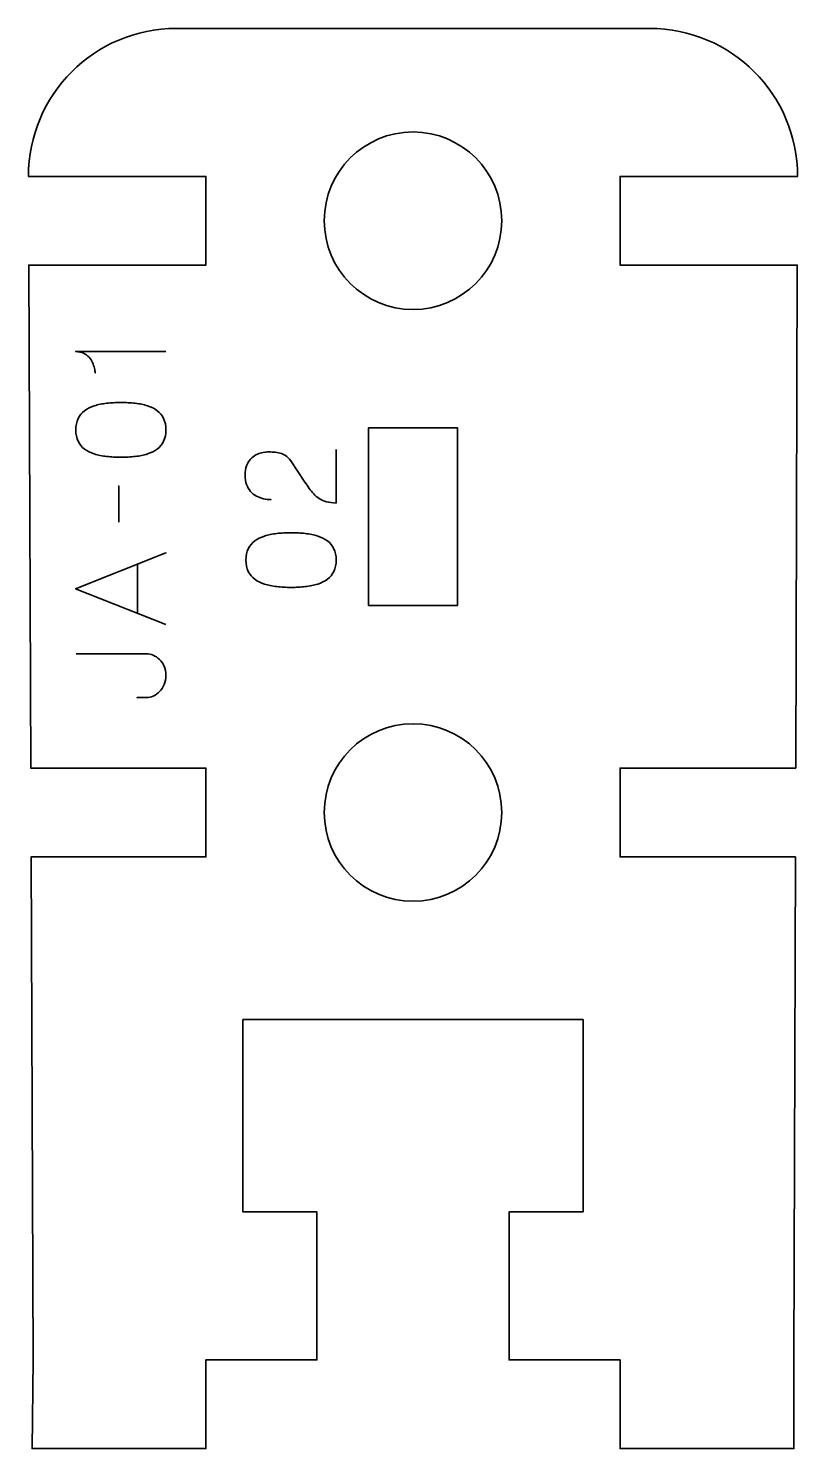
# Model space of a CAD drawing. Header units: centimetres. Extents: x -40 to 171, y -20 to 141.
# Drawn here: x 168.2 to 170.8, y 132.75 to 137.55 of the extents above; entities that cross this region are included whole.
import ezdxf

# ---------------------------------------------------------------- set-up
doc = ezdxf.new("R2010")
doc.units = ezdxf.units.CM
doc.header["$MEASUREMENT"] = 0
doc.layers.add('Layer 1', color=7, linetype='Continuous')

msp = doc.modelspace()

# ---------------------------------------------------------------- linework, layer by layer
at = {"layer": 'Layer 1', "color": 250, "lineweight": 35}
for points, knots in [([(168.21563, 133.05), (168.21563, 133.05), (168.20899, 134.75), (168.20899, 134.75), (168.20899, 134.75), (168.20899, 134.75), (168.8, 134.75), (168.8, 134.75), (168.8, 134.75), (168.8, 134.75), (168.8, 135.05), (168.8, 135.05), (168.8, 135.05), (168.8, 135.05), (168.20781, 135.05), (168.20781, 135.05), (168.20781, 135.05), (168.20781, 135.05), (168.20117, 136.75), (168.20117, 136.75), (168.20117, 136.75), (168.20117, 136.75), (168.8, 136.75), (168.8, 136.75), (168.8, 136.75), (168.8, 136.75), (168.8, 137.05), (168.8, 137.05), (168.8, 137.05), (168.8, 137.05), (168.2, 137.05), (168.2, 137.05), (168.2, 137.05), (168.2, 137.32609), (168.42391, 137.55), (168.7, 137.55), (168.7, 137.55), (168.7, 137.55), (170.3, 137.55), (170.3, 137.55), (170.3, 137.55), (170.57609, 137.55), (170.8, 137.32609), (170.8, 137.05), (170.8, 137.05), (170.8, 137.05), (170.2, 137.05), (170.2, 137.05), (170.2, 137.05), (170.2, 137.05), (170.2, 136.75), (170.2, 136.75), (170.2, 136.75), (170.2, 136.75), (170.79906, 136.75), (170.79906, 136.75), (170.79906, 136.75), (170.79906, 136.75), (170.79375, 135.05), (170.79375, 135.05), (170.79375, 135.05), (170.79375, 135.05), (170.2, 135.05), (170.2, 135.05), (170.2, 135.05), (170.2, 135.05), (170.2, 134.75), (170.2, 134.75), (170.2, 134.75), (170.2, 134.75), (170.79281, 134.75), (170.79281, 134.75), (170.79281, 134.75), (170.79281, 134.75), (170.7875, 133.05), (170.7875, 133.05), (170.7875, 133.05), (170.7875, 133.05), (170.7875, 132.75), (170.7875, 132.75), (170.7875, 132.75), (170.7875, 132.75), (170.2, 132.75), (170.2, 132.75), (170.2, 132.75), (170.2, 132.75), (170.2, 133.05), (170.2, 133.05), (170.2, 133.05), (170.2, 133.05), (169.825, 133.05), (169.825, 133.05), (169.825, 133.05), (169.825, 133.05), (169.825, 133.55), (169.825, 133.55), (169.825, 133.55), (169.825, 133.55), (170.075, 133.55001), (170.075, 133.55001), (170.075, 133.55001), (170.075, 133.55001), (170.075, 134.2), (170.075, 134.2), (170.075, 134.2), (170.075, 134.2), (169.825, 134.2), (169.825, 134.2), (169.825, 134.2), (169.825, 134.2), (169.825, 134.2), (169.825, 134.2), (169.825, 134.2), (169.825, 134.2), (169.825, 134.2), (169.825, 134.2), (169.825, 134.2), (169.825, 134.2), (169.175, 134.2), (169.175, 134.2), (169.175, 134.2), (169.175, 134.2), (169.175, 134.2), (169.175, 134.2), (169.175, 134.2), (169.175, 134.2), (169.175, 134.2), (169.175, 134.2), (169.175, 134.2), (169.175, 134.2), (168.925, 134.2), (168.925, 134.2), (168.925, 134.2), (168.925, 134.2), (168.925, 133.55001), (168.925, 133.55001), (168.925, 133.55001), (168.925, 133.55001), (169.175, 133.55), (169.175, 133.55), (169.175, 133.55), (169.175, 133.55), (169.175, 133.04999), (169.175, 133.04999), (169.175, 133.04999), (169.175, 133.04999), (168.8, 133.05), (168.8, 133.05), (168.8, 133.05), (168.8, 133.05), (168.8, 132.75), (168.8, 132.75), (168.8, 132.75), (168.8, 132.75), (168.2125, 132.75), (168.2125, 132.75), (168.2125, 132.75), (168.2125, 132.75), (168.21563, 133.05), (168.21563, 133.05)], [0, 0, 0, 0, 0.025, 0.025, 0.025, 0.025, 0.05, 0.05, 0.05, 0.05, 0.075, 0.075, 0.075, 0.075, 0.1, 0.1, 0.1, 0.1, 0.125, 0.125, 0.125, 0.125, 0.15, 0.15, 0.15, 0.15, 0.175, 0.175, 0.175, 0.175, 0.2, 0.2, 0.2, 0.2, 0.225, 0.225, 0.225, 0.225, 0.25, 0.25, 0.25, 0.25, 0.275, 0.275, 0.275, 0.275, 0.3, 0.3, 0.3, 0.3, 0.325, 0.325, 0.325, 0.325, 0.35, 0.35, 0.35, 0.35, 0.375, 0.375, 0.375, 0.375, 0.4, 0.4, 0.4, 0.4, 0.425, 0.425, 0.425, 0.425, 0.45, 0.45, 0.45, 0.45, 0.475, 0.475, 0.475, 0.475, 0.5, 0.5, 0.5, 0.5, 0.525, 0.525, 0.525, 0.525, 0.55, 0.55, 0.55, 0.55, 0.575, 0.575, 0.575, 0.575, 0.6, 0.6, 0.6, 0.6, 0.625, 0.625, 0.625, 0.625, 0.65, 0.65, 0.65, 0.65, 0.675, 0.675, 0.675, 0.675, 0.7, 0.7, 0.7, 0.7, 0.725, 0.725, 0.725, 0.725, 0.75, 0.75, 0.75, 0.75, 0.775, 0.775, 0.775, 0.775, 0.8, 0.8, 0.8, 0.8, 0.825, 0.825, 0.825, 0.825, 0.85, 0.85, 0.85, 0.85, 0.875, 0.875, 0.875, 0.875, 0.9, 0.9, 0.9, 0.9, 0.925, 0.925, 0.925, 0.925, 0.95, 0.95, 0.95, 0.95, 0.975, 0.975, 0.975, 0.975, 1, 1, 1, 1]), ([(169.5, 137.2), (169.66566, 137.2), (169.8, 137.06566), (169.8, 136.9), (169.8, 136.9), (169.8, 136.73434), (169.66566, 136.6), (169.5, 136.6), (169.5, 136.6), (169.33434, 136.6), (169.2, 136.73434), (169.2, 136.9), (169.2, 136.9), (169.2, 137.06566), (169.33434, 137.2), (169.5, 137.2)], [0, 0, 0, 0, 0.25, 0.25, 0.25, 0.25, 0.5, 0.5, 0.5, 0.5, 0.75, 0.75, 0.75, 0.75, 1, 1, 1, 1]), ([(169.35, 135.6), (169.35, 135.6), (169.35, 136.2), (169.35, 136.2), (169.35, 136.2), (169.35, 136.2), (169.65, 136.2), (169.65, 136.2), (169.65, 136.2), (169.65, 136.2), (169.65, 135.6), (169.65, 135.6), (169.65, 135.6), (169.65, 135.6), (169.35, 135.6), (169.35, 135.6)], [0, 0, 0, 0, 0.25, 0.25, 0.25, 0.25, 0.5, 0.5, 0.5, 0.5, 0.75, 0.75, 0.75, 0.75, 1, 1, 1, 1]), ([(169.5, 135.2), (169.66566, 135.2), (169.8, 135.06566), (169.8, 134.9), (169.8, 134.9), (169.8, 134.73434), (169.66566, 134.6), (169.5, 134.6), (169.5, 134.6), (169.33434, 134.6), (169.2, 134.73434), (169.2, 134.9), (169.2, 134.9), (169.2, 135.06566), (169.33434, 135.2), (169.5, 135.2)], [0, 0, 0, 0, 0.25, 0.25, 0.25, 0.25, 0.5, 0.5, 0.5, 0.5, 0.75, 0.75, 0.75, 0.75, 1, 1, 1, 1])]:
    msp.add_open_spline(points, degree=3, knots=knots, dxfattribs=at)
at = {"layer": 'Layer 1', "color": 30, "lineweight": 35}
for points, knots in [([(168.66495, 136.45769), (168.66495, 136.45769), (168.35973, 136.45769), (168.35973, 136.45769), (168.35973, 136.45769), (168.3701, 136.45762), (168.37899, 136.45578), (168.3864, 136.45225), (168.3864, 136.45225), (168.39388, 136.4488), (168.40002, 136.44421), (168.40495, 136.43857), (168.40495, 136.43857), (168.40989, 136.43292), (168.41384, 136.42685), (168.41681, 136.42036), (168.41681, 136.42036), (168.4197, 136.41387), (168.42189, 136.40759), (168.42323, 136.40152), (168.42323, 136.40152), (168.42464, 136.39539), (168.42549, 136.39016), (168.42577, 136.38572), (168.42577, 136.38572), (168.42549, 136.39016), (168.42464, 136.39539), (168.42323, 136.40152), (168.42323, 136.40152), (168.42189, 136.40759), (168.4197, 136.41387), (168.41681, 136.42036), (168.41681, 136.42036), (168.41384, 136.42685), (168.40989, 136.43292), (168.40495, 136.43857), (168.40495, 136.43857), (168.40002, 136.44421), (168.39388, 136.4488), (168.3864, 136.45225), (168.3864, 136.45225), (168.37899, 136.45578), (168.3701, 136.45762), (168.35973, 136.45769), (168.35973, 136.45769), (168.35973, 136.45769), (168.66495, 136.45769), (168.66495, 136.45769)], [0, 0, 0, 0, 0.0833333, 0.0833333, 0.0833333, 0.0833333, 0.1666667, 0.1666667, 0.1666667, 0.1666667, 0.25, 0.25, 0.25, 0.25, 0.3333333, 0.3333333, 0.3333333, 0.3333333, 0.4166667, 0.4166667, 0.4166667, 0.4166667, 0.5, 0.5, 0.5, 0.5, 0.5833333, 0.5833333, 0.5833333, 0.5833333, 0.6666667, 0.6666667, 0.6666667, 0.6666667, 0.75, 0.75, 0.75, 0.75, 0.8333333, 0.8333333, 0.8333333, 0.8333333, 0.9166667, 0.9166667, 0.9166667, 0.9166667, 1, 1, 1, 1]), ([(168.66495, 136.19311), (168.66488, 136.20792), (168.66227, 136.22069), (168.65719, 136.23135), (168.65719, 136.23135), (168.65211, 136.24193), (168.64484, 136.25075), (168.6356, 136.2578), (168.6356, 136.2578), (168.62629, 136.26479), (168.61528, 136.27029), (168.60258, 136.27438), (168.60258, 136.27438), (168.58988, 136.27841), (168.57598, 136.2813), (168.56074, 136.28292), (168.56074, 136.28292), (168.5455, 136.28462), (168.52948, 136.28546), (168.51255, 136.28539), (168.51255, 136.28539), (168.49569, 136.28546), (168.47967, 136.28462), (168.4645, 136.28292), (168.4645, 136.28292), (168.44933, 136.2813), (168.43536, 136.27841), (168.42266, 136.27438), (168.42266, 136.27438), (168.41003, 136.27029), (168.39903, 136.26479), (168.38964, 136.2578), (168.38964, 136.2578), (168.38033, 136.25075), (168.37306, 136.24193), (168.36798, 136.23135), (168.36798, 136.23135), (168.36283, 136.22069), (168.36022, 136.20792), (168.36015, 136.19311), (168.36015, 136.19311), (168.36022, 136.17829), (168.36283, 136.16552), (168.36798, 136.15486), (168.36798, 136.15486), (168.37306, 136.14428), (168.38033, 136.13546), (168.38964, 136.12841), (168.38964, 136.12841), (168.39903, 136.12142), (168.41003, 136.11592), (168.42266, 136.11183), (168.42266, 136.11183), (168.43536, 136.1078), (168.44933, 136.10491), (168.4645, 136.10329), (168.4645, 136.10329), (168.47967, 136.1016), (168.49569, 136.10075), (168.51255, 136.10082), (168.51255, 136.10082), (168.52948, 136.10075), (168.5455, 136.1016), (168.56074, 136.10329), (168.56074, 136.10329), (168.57598, 136.10491), (168.58988, 136.1078), (168.60258, 136.11183), (168.60258, 136.11183), (168.61528, 136.11592), (168.62629, 136.12142), (168.6356, 136.12841), (168.6356, 136.12841), (168.64484, 136.13546), (168.65211, 136.14428), (168.65719, 136.15486), (168.65719, 136.15486), (168.66227, 136.16552), (168.66488, 136.17829), (168.66495, 136.19311)], [0, 0, 0, 0, 0.05, 0.05, 0.05, 0.05, 0.1, 0.1, 0.1, 0.1, 0.15, 0.15, 0.15, 0.15, 0.2, 0.2, 0.2, 0.2, 0.25, 0.25, 0.25, 0.25, 0.3, 0.3, 0.3, 0.3, 0.35, 0.35, 0.35, 0.35, 0.4, 0.4, 0.4, 0.4, 0.45, 0.45, 0.45, 0.45, 0.5, 0.5, 0.5, 0.5, 0.55, 0.55, 0.55, 0.55, 0.6, 0.6, 0.6, 0.6, 0.65, 0.65, 0.65, 0.65, 0.7, 0.7, 0.7, 0.7, 0.75, 0.75, 0.75, 0.75, 0.8, 0.8, 0.8, 0.8, 0.85, 0.85, 0.85, 0.85, 0.9, 0.9, 0.9, 0.9, 0.95, 0.95, 0.95, 0.95, 1, 1, 1, 1]), ([(168.66495, 136.19311), (168.66488, 136.20792), (168.66227, 136.22069), (168.65719, 136.23135), (168.65719, 136.23135), (168.65211, 136.24193), (168.64484, 136.25075), (168.6356, 136.2578), (168.6356, 136.2578), (168.62629, 136.26479), (168.61528, 136.27029), (168.60258, 136.27438), (168.60258, 136.27438), (168.58988, 136.27841), (168.57598, 136.2813), (168.56074, 136.28292), (168.56074, 136.28292), (168.5455, 136.28462), (168.52948, 136.28546), (168.51255, 136.28539), (168.51255, 136.28539), (168.49569, 136.28546), (168.47967, 136.28462), (168.4645, 136.28292), (168.4645, 136.28292), (168.44933, 136.2813), (168.43536, 136.27841), (168.42266, 136.27438), (168.42266, 136.27438), (168.41003, 136.27029), (168.39903, 136.26479), (168.38964, 136.2578), (168.38964, 136.2578), (168.38033, 136.25075), (168.37306, 136.24193), (168.36798, 136.23135), (168.36798, 136.23135), (168.36283, 136.22069), (168.36022, 136.20792), (168.36015, 136.19311), (168.36015, 136.19311), (168.36022, 136.17829), (168.36283, 136.16552), (168.36798, 136.15486), (168.36798, 136.15486), (168.37306, 136.14428), (168.38033, 136.13546), (168.38964, 136.12841), (168.38964, 136.12841), (168.39903, 136.12142), (168.41003, 136.11592), (168.42266, 136.11183), (168.42266, 136.11183), (168.43536, 136.1078), (168.44933, 136.10491), (168.4645, 136.10329), (168.4645, 136.10329), (168.47967, 136.1016), (168.49569, 136.10075), (168.51255, 136.10082), (168.51255, 136.10082), (168.52948, 136.10075), (168.5455, 136.1016), (168.56074, 136.10329), (168.56074, 136.10329), (168.57598, 136.10491), (168.58988, 136.1078), (168.60258, 136.11183), (168.60258, 136.11183), (168.61528, 136.11592), (168.62629, 136.12142), (168.6356, 136.12841), (168.6356, 136.12841), (168.64484, 136.13546), (168.65211, 136.14428), (168.65719, 136.15486), (168.65719, 136.15486), (168.66227, 136.16552), (168.66488, 136.17829), (168.66495, 136.19311)], [0, 0, 0, 0, 0.05, 0.05, 0.05, 0.05, 0.1, 0.1, 0.1, 0.1, 0.15, 0.15, 0.15, 0.15, 0.2, 0.2, 0.2, 0.2, 0.25, 0.25, 0.25, 0.25, 0.3, 0.3, 0.3, 0.3, 0.35, 0.35, 0.35, 0.35, 0.4, 0.4, 0.4, 0.4, 0.45, 0.45, 0.45, 0.45, 0.5, 0.5, 0.5, 0.5, 0.55, 0.55, 0.55, 0.55, 0.6, 0.6, 0.6, 0.6, 0.65, 0.65, 0.65, 0.65, 0.7, 0.7, 0.7, 0.7, 0.75, 0.75, 0.75, 0.75, 0.8, 0.8, 0.8, 0.8, 0.85, 0.85, 0.85, 0.85, 0.9, 0.9, 0.9, 0.9, 0.95, 0.95, 0.95, 0.95, 1, 1, 1, 1]), ([(169.24026, 136.12728), (169.24026, 136.12728), (169.24026, 135.94567), (169.24026, 135.94567), (169.24026, 135.94567), (169.22798, 135.94602), (169.21712, 135.94757), (169.2078, 135.95019), (169.2078, 135.95019), (169.19849, 135.95287), (169.19031, 135.95646), (169.18325, 135.96091), (169.18325, 135.96091), (169.1762, 135.96543), (169.16992, 135.97058), (169.16441, 135.97643), (169.16441, 135.97643), (169.15884, 135.98229), (169.15376, 135.98857), (169.14896, 135.99534), (169.14896, 135.99534), (169.14423, 136.00211), (169.13951, 136.0091), (169.13485, 136.01637), (169.13485, 136.01637), (169.13485, 136.01637), (169.08659, 136.08876), (169.08659, 136.08876), (169.08659, 136.08876), (169.08137, 136.09616), (169.07573, 136.10195), (169.06952, 136.10604), (169.06952, 136.10604), (169.06338, 136.1102), (169.05689, 136.1131), (169.05011, 136.11486), (169.05011, 136.11486), (169.04327, 136.11655), (169.03636, 136.11761), (169.02923, 136.11796), (169.02923, 136.11796), (169.0221, 136.11832), (169.01498, 136.11846), (169.00785, 136.11839), (169.00785, 136.11839), (169.002, 136.11839), (168.99572, 136.11761), (168.98894, 136.11606), (168.98894, 136.11606), (168.98224, 136.11444), (168.97554, 136.1119), (168.96891, 136.1083), (168.96891, 136.1083), (168.96227, 136.1047), (168.95621, 136.0999), (168.9507, 136.09391), (168.9507, 136.09391), (168.94527, 136.08791), (168.9409, 136.0805), (168.93758, 136.07168), (168.93758, 136.07168), (168.93426, 136.06286), (168.93257, 136.05249), (168.9325, 136.0405), (168.9325, 136.0405), (168.93257, 136.02843), (168.93426, 136.01778), (168.93751, 136.0086), (168.93751, 136.0086), (168.94075, 135.99943), (168.94527, 135.9916), (168.95098, 135.98511), (168.95098, 135.98511), (168.9567, 135.97862), (168.96333, 135.9734), (168.97074, 135.96931), (168.97074, 135.96931), (168.97815, 135.96521), (168.98605, 135.96225), (168.99438, 135.96035), (168.99438, 135.96035), (169.0027, 135.95844), (169.01117, 135.95752), (169.01971, 135.95752), (169.01971, 135.95752), (169.01117, 135.95752), (169.0027, 135.95844), (168.99438, 135.96035), (168.99438, 135.96035), (168.98605, 135.96225), (168.97815, 135.96521), (168.97074, 135.96931), (168.97074, 135.96931), (168.96333, 135.9734), (168.9567, 135.97862), (168.95098, 135.98511), (168.95098, 135.98511), (168.94527, 135.9916), (168.94075, 135.99943), (168.93751, 136.0086), (168.93751, 136.0086), (168.93426, 136.01778), (168.93257, 136.02843), (168.9325, 136.0405), (168.9325, 136.0405), (168.93257, 136.05249), (168.93426, 136.06286), (168.93758, 136.07168), (168.93758, 136.07168), (168.9409, 136.0805), (168.94527, 136.08791), (168.9507, 136.09391), (168.9507, 136.09391), (168.95621, 136.0999), (168.96227, 136.1047), (168.96891, 136.1083), (168.96891, 136.1083), (168.97554, 136.1119), (168.98224, 136.11444), (168.98894, 136.11606), (168.98894, 136.11606), (168.99572, 136.11761), (169.002, 136.11839), (169.00785, 136.11839), (169.00785, 136.11839), (169.01498, 136.11846), (169.0221, 136.11832), (169.02923, 136.11796), (169.02923, 136.11796), (169.03636, 136.11761), (169.04327, 136.11655), (169.05011, 136.11486), (169.05011, 136.11486), (169.05689, 136.1131), (169.06338, 136.1102), (169.06952, 136.10604), (169.06952, 136.10604), (169.07573, 136.10195), (169.08137, 136.09616), (169.08659, 136.08876), (169.08659, 136.08876), (169.08659, 136.08876), (169.13485, 136.01637), (169.13485, 136.01637), (169.13485, 136.01637), (169.13951, 136.0091), (169.14423, 136.00211), (169.14896, 135.99534), (169.14896, 135.99534), (169.15376, 135.98857), (169.15884, 135.98229), (169.16441, 135.97643), (169.16441, 135.97643), (169.16992, 135.97058), (169.1762, 135.96543), (169.18325, 135.96091), (169.18325, 135.96091), (169.19031, 135.95646), (169.19849, 135.95287), (169.2078, 135.95019), (169.2078, 135.95019), (169.21712, 135.94757), (169.22798, 135.94602), (169.24026, 135.94567), (169.24026, 135.94567), (169.24026, 135.94567), (169.24026, 136.12728), (169.24026, 136.12728)], [0, 0, 0, 0, 0.0238095, 0.0238095, 0.0238095, 0.0238095, 0.047619, 0.047619, 0.047619, 0.047619, 0.0714286, 0.0714286, 0.0714286, 0.0714286, 0.0952381, 0.0952381, 0.0952381, 0.0952381, 0.1190476, 0.1190476, 0.1190476, 0.1190476, 0.1428571, 0.1428571, 0.1428571, 0.1428571, 0.1666667, 0.1666667, 0.1666667, 0.1666667, 0.1904762, 0.1904762, 0.1904762, 0.1904762, 0.2142857, 0.2142857, 0.2142857, 0.2142857, 0.2380952, 0.2380952, 0.2380952, 0.2380952, 0.2619048, 0.2619048, 0.2619048, 0.2619048, 0.2857143, 0.2857143, 0.2857143, 0.2857143, 0.3095238, 0.3095238, 0.3095238, 0.3095238, 0.3333333, 0.3333333, 0.3333333, 0.3333333, 0.3571429, 0.3571429, 0.3571429, 0.3571429, 0.3809524, 0.3809524, 0.3809524, 0.3809524, 0.4047619, 0.4047619, 0.4047619, 0.4047619, 0.4285714, 0.4285714, 0.4285714, 0.4285714, 0.452381, 0.452381, 0.452381, 0.452381, 0.4761905, 0.4761905, 0.4761905, 0.4761905, 0.5, 0.5, 0.5, 0.5, 0.5238095, 0.5238095, 0.5238095, 0.5238095, 0.547619, 0.547619, 0.547619, 0.547619, 0.5714286, 0.5714286, 0.5714286, 0.5714286, 0.5952381, 0.5952381, 0.5952381, 0.5952381, 0.6190476, 0.6190476, 0.6190476, 0.6190476, 0.6428571, 0.6428571, 0.6428571, 0.6428571, 0.6666667, 0.6666667, 0.6666667, 0.6666667, 0.6904762, 0.6904762, 0.6904762, 0.6904762, 0.7142857, 0.7142857, 0.7142857, 0.7142857, 0.7380952, 0.7380952, 0.7380952, 0.7380952, 0.7619048, 0.7619048, 0.7619048, 0.7619048, 0.7857143, 0.7857143, 0.7857143, 0.7857143, 0.8095238, 0.8095238, 0.8095238, 0.8095238, 0.8333333, 0.8333333, 0.8333333, 0.8333333, 0.8571429, 0.8571429, 0.8571429, 0.8571429, 0.8809524, 0.8809524, 0.8809524, 0.8809524, 0.9047619, 0.9047619, 0.9047619, 0.9047619, 0.9285714, 0.9285714, 0.9285714, 0.9285714, 0.952381, 0.952381, 0.952381, 0.952381, 0.9761905, 0.9761905, 0.9761905, 0.9761905, 1, 1, 1, 1]), ([(168.50535, 135.88069), (168.50535, 135.88069), (168.50535, 136.00388), (168.50535, 136.00388), (168.50535, 136.00388), (168.50535, 136.00388), (168.50535, 135.88069), (168.50535, 135.88069)], [0, 0, 0, 0, 0.5, 0.5, 0.5, 0.5, 1, 1, 1, 1]), ([(169.24026, 135.75306), (169.24019, 135.76787), (169.23758, 135.78064), (169.2325, 135.7913), (169.2325, 135.7913), (169.22742, 135.80188), (169.22015, 135.8107), (169.21091, 135.81775), (169.21091, 135.81775), (169.2016, 135.82474), (169.19059, 135.83024), (169.17789, 135.83433), (169.17789, 135.83433), (169.16519, 135.83836), (169.15129, 135.84125), (169.13605, 135.84287), (169.13605, 135.84287), (169.12081, 135.84457), (169.10479, 135.84541), (169.08786, 135.84534), (169.08786, 135.84534), (169.071, 135.84541), (169.05498, 135.84457), (169.03981, 135.84287), (169.03981, 135.84287), (169.02464, 135.84125), (169.01067, 135.83836), (168.99797, 135.83433), (168.99797, 135.83433), (168.98534, 135.83024), (168.97434, 135.82474), (168.96495, 135.81775), (168.96495, 135.81775), (168.95564, 135.8107), (168.94837, 135.80188), (168.94329, 135.7913), (168.94329, 135.7913), (168.93814, 135.78064), (168.93553, 135.76787), (168.93546, 135.75306), (168.93546, 135.75306), (168.93553, 135.73824), (168.93814, 135.72547), (168.94329, 135.71481), (168.94329, 135.71481), (168.94837, 135.70423), (168.95564, 135.69541), (168.96495, 135.68836), (168.96495, 135.68836), (168.97434, 135.68137), (168.98534, 135.67587), (168.99797, 135.67178), (168.99797, 135.67178), (169.01067, 135.66775), (169.02464, 135.66486), (169.03981, 135.66324), (169.03981, 135.66324), (169.05498, 135.66155), (169.071, 135.6607), (169.08786, 135.66077), (169.08786, 135.66077), (169.10479, 135.6607), (169.12081, 135.66155), (169.13605, 135.66324), (169.13605, 135.66324), (169.15129, 135.66486), (169.16519, 135.66775), (169.17789, 135.67178), (169.17789, 135.67178), (169.19059, 135.67587), (169.2016, 135.68137), (169.21091, 135.68836), (169.21091, 135.68836), (169.22015, 135.69541), (169.22742, 135.70423), (169.2325, 135.71481), (169.2325, 135.71481), (169.23758, 135.72547), (169.24019, 135.73824), (169.24026, 135.75306)], [0, 0, 0, 0, 0.05, 0.05, 0.05, 0.05, 0.1, 0.1, 0.1, 0.1, 0.15, 0.15, 0.15, 0.15, 0.2, 0.2, 0.2, 0.2, 0.25, 0.25, 0.25, 0.25, 0.3, 0.3, 0.3, 0.3, 0.35, 0.35, 0.35, 0.35, 0.4, 0.4, 0.4, 0.4, 0.45, 0.45, 0.45, 0.45, 0.5, 0.5, 0.5, 0.5, 0.55, 0.55, 0.55, 0.55, 0.6, 0.6, 0.6, 0.6, 0.65, 0.65, 0.65, 0.65, 0.7, 0.7, 0.7, 0.7, 0.75, 0.75, 0.75, 0.75, 0.8, 0.8, 0.8, 0.8, 0.85, 0.85, 0.85, 0.85, 0.9, 0.9, 0.9, 0.9, 0.95, 0.95, 0.95, 0.95, 1, 1, 1, 1]), ([(169.24026, 135.75306), (169.24019, 135.76787), (169.23758, 135.78064), (169.2325, 135.7913), (169.2325, 135.7913), (169.22742, 135.80188), (169.22015, 135.8107), (169.21091, 135.81775), (169.21091, 135.81775), (169.2016, 135.82474), (169.19059, 135.83024), (169.17789, 135.83433), (169.17789, 135.83433), (169.16519, 135.83836), (169.15129, 135.84125), (169.13605, 135.84287), (169.13605, 135.84287), (169.12081, 135.84457), (169.10479, 135.84541), (169.08786, 135.84534), (169.08786, 135.84534), (169.071, 135.84541), (169.05498, 135.84457), (169.03981, 135.84287), (169.03981, 135.84287), (169.02464, 135.84125), (169.01067, 135.83836), (168.99797, 135.83433), (168.99797, 135.83433), (168.98534, 135.83024), (168.97434, 135.82474), (168.96495, 135.81775), (168.96495, 135.81775), (168.95564, 135.8107), (168.94837, 135.80188), (168.94329, 135.7913), (168.94329, 135.7913), (168.93814, 135.78064), (168.93553, 135.76787), (168.93546, 135.75306), (168.93546, 135.75306), (168.93553, 135.73824), (168.93814, 135.72547), (168.94329, 135.71481), (168.94329, 135.71481), (168.94837, 135.70423), (168.95564, 135.69541), (168.96495, 135.68836), (168.96495, 135.68836), (168.97434, 135.68137), (168.98534, 135.67587), (168.99797, 135.67178), (168.99797, 135.67178), (169.01067, 135.66775), (169.02464, 135.66486), (169.03981, 135.66324), (169.03981, 135.66324), (169.05498, 135.66155), (169.071, 135.6607), (169.08786, 135.66077), (169.08786, 135.66077), (169.10479, 135.6607), (169.12081, 135.66155), (169.13605, 135.66324), (169.13605, 135.66324), (169.15129, 135.66486), (169.16519, 135.66775), (169.17789, 135.67178), (169.17789, 135.67178), (169.19059, 135.67587), (169.2016, 135.68137), (169.21091, 135.68836), (169.21091, 135.68836), (169.22015, 135.69541), (169.22742, 135.70423), (169.2325, 135.71481), (169.2325, 135.71481), (169.23758, 135.72547), (169.24019, 135.73824), (169.24026, 135.75306)], [0, 0, 0, 0, 0.05, 0.05, 0.05, 0.05, 0.1, 0.1, 0.1, 0.1, 0.15, 0.15, 0.15, 0.15, 0.2, 0.2, 0.2, 0.2, 0.25, 0.25, 0.25, 0.25, 0.3, 0.3, 0.3, 0.3, 0.35, 0.35, 0.35, 0.35, 0.4, 0.4, 0.4, 0.4, 0.45, 0.45, 0.45, 0.45, 0.5, 0.5, 0.5, 0.5, 0.55, 0.55, 0.55, 0.55, 0.6, 0.6, 0.6, 0.6, 0.65, 0.65, 0.65, 0.65, 0.7, 0.7, 0.7, 0.7, 0.75, 0.75, 0.75, 0.75, 0.8, 0.8, 0.8, 0.8, 0.85, 0.85, 0.85, 0.85, 0.9, 0.9, 0.9, 0.9, 0.95, 0.95, 0.95, 0.95, 1, 1, 1, 1]), ([(168.66495, 135.53483), (168.66495, 135.53483), (168.35973, 135.6559), (168.35973, 135.6559), (168.35973, 135.6559), (168.35973, 135.6559), (168.66495, 135.7774), (168.66495, 135.7774), (168.66495, 135.7774), (168.66495, 135.7774), (168.35973, 135.6559), (168.35973, 135.6559), (168.35973, 135.6559), (168.35973, 135.6559), (168.66495, 135.53483), (168.66495, 135.53483)], [0, 0, 0, 0, 0.25, 0.25, 0.25, 0.25, 0.5, 0.5, 0.5, 0.5, 0.75, 0.75, 0.75, 0.75, 1, 1, 1, 1]), ([(168.56885, 135.57293), (168.56885, 135.57293), (168.56885, 135.73887), (168.56885, 135.73887), (168.56885, 135.73887), (168.56885, 135.73887), (168.56885, 135.57293), (168.56885, 135.57293)], [0, 0, 0, 0, 0.5, 0.5, 0.5, 0.5, 1, 1, 1, 1]), ([(168.36142, 135.43662), (168.36142, 135.43662), (168.59849, 135.4362), (168.59849, 135.4362), (168.59849, 135.4362), (168.60625, 135.4362), (168.61394, 135.43457), (168.6217, 135.43147), (168.6217, 135.43147), (168.62939, 135.42829), (168.63652, 135.42364), (168.64294, 135.4175), (168.64294, 135.4175), (168.64943, 135.41129), (168.65458, 135.40374), (168.65853, 135.39478), (168.65853, 135.39478), (168.66241, 135.38575), (168.66446, 135.37545), (168.66453, 135.36381), (168.66453, 135.36381), (168.66453, 135.35216), (168.66262, 135.34165), (168.65888, 135.33234), (168.65888, 135.33234), (168.65507, 135.32302), (168.64999, 135.31505), (168.64357, 135.30849), (168.64357, 135.30849), (168.63715, 135.30186), (168.6301, 135.29685), (168.62226, 135.29332), (168.62226, 135.29332), (168.61443, 135.28979), (168.60653, 135.28803), (168.59849, 135.28803), (168.59849, 135.28803), (168.59849, 135.28803), (168.56716, 135.28803), (168.56716, 135.28803), (168.56716, 135.28803), (168.56716, 135.28803), (168.59849, 135.28803), (168.59849, 135.28803), (168.59849, 135.28803), (168.60653, 135.28803), (168.61443, 135.28979), (168.62226, 135.29332), (168.62226, 135.29332), (168.6301, 135.29685), (168.63715, 135.30186), (168.64357, 135.30849), (168.64357, 135.30849), (168.64999, 135.31505), (168.65507, 135.32302), (168.65888, 135.33234), (168.65888, 135.33234), (168.66262, 135.34165), (168.66453, 135.35216), (168.66453, 135.36381), (168.66453, 135.36381), (168.66446, 135.37545), (168.66241, 135.38575), (168.65853, 135.39478), (168.65853, 135.39478), (168.65458, 135.40374), (168.64943, 135.41129), (168.64294, 135.4175), (168.64294, 135.4175), (168.63652, 135.42364), (168.62939, 135.42829), (168.6217, 135.43147), (168.6217, 135.43147), (168.61394, 135.43457), (168.60625, 135.4362), (168.59849, 135.4362), (168.59849, 135.4362), (168.59849, 135.4362), (168.36142, 135.43662), (168.36142, 135.43662)], [0, 0, 0, 0, 0.05, 0.05, 0.05, 0.05, 0.1, 0.1, 0.1, 0.1, 0.15, 0.15, 0.15, 0.15, 0.2, 0.2, 0.2, 0.2, 0.25, 0.25, 0.25, 0.25, 0.3, 0.3, 0.3, 0.3, 0.35, 0.35, 0.35, 0.35, 0.4, 0.4, 0.4, 0.4, 0.45, 0.45, 0.45, 0.45, 0.5, 0.5, 0.5, 0.5, 0.55, 0.55, 0.55, 0.55, 0.6, 0.6, 0.6, 0.6, 0.65, 0.65, 0.65, 0.65, 0.7, 0.7, 0.7, 0.7, 0.75, 0.75, 0.75, 0.75, 0.8, 0.8, 0.8, 0.8, 0.85, 0.85, 0.85, 0.85, 0.9, 0.9, 0.9, 0.9, 0.95, 0.95, 0.95, 0.95, 1, 1, 1, 1])]:
    msp.add_open_spline(points, degree=3, knots=knots, dxfattribs=at)

doc.saveas('drawing.dxf')
